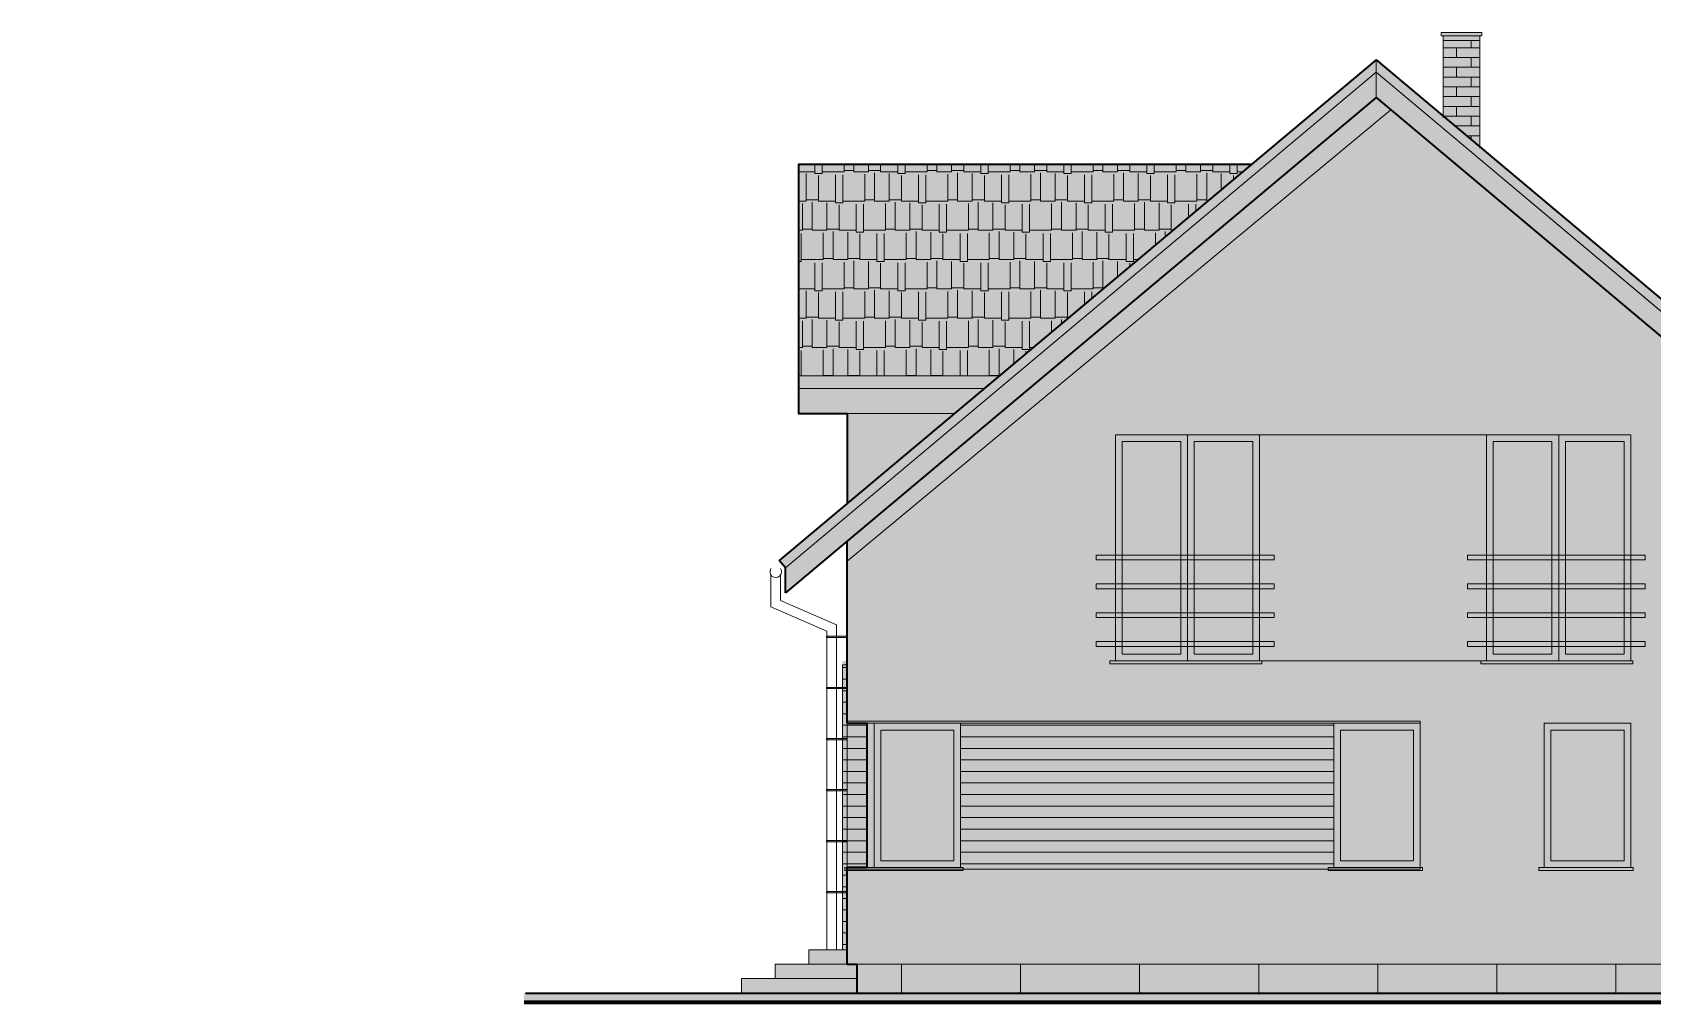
# Model space of a CAD drawing. Header units: millimetres. Extents: x -13512 to 19537, y -6523 to 6166.
# Drawn here: x -2761 to -1076, y -3096 to -2087 of the extents above; entities that cross this region are included whole.
import ezdxf

# ---------------------------------------------------------------- set-up
doc = ezdxf.new("R2010")
doc.units = ezdxf.units.MM
doc.layers.get('0').update_dxf_attribs({"lineweight": 0})
for name, color, linetype, lineweight in [('A-ELEWACJA CIENKA', 11, 'Continuous', 13), ('A-murowane', 3, 'Continuous', 35), ('A-RYS ELEWACJI', 30, 'Continuous', 35), ('A-wykończenie', 4, 'Continuous', 5), ('B-CEGŁA ale dr', 34, 'Continuous', 0), ('B-CIENIE', 251, 'Continuous', 0), ('B-DACHÓWKA', 250, 'Continuous', 0), ('B-DREWNO', 32, 'Continuous', 0), ('B-materiały', 9, 'Continuous', 0), ('B-STOLARKA OKIENNA', 32, 'Continuous', 0), ('B-SZKŁO', 153, 'Continuous', 0), ('C-DACH CIENKA', 191, 'Continuous', 0)]:
    doc.layers.add(name, color=color, linetype=linetype, lineweight=lineweight)
doc.layers.add('B-BIAŁY ELEM', color=7, linetype='Continuous', lineweight=0, true_color=0xf0f0f0)
pattern_1 = [(0, (0, 0), (0, 12), [])]

# ---------------------------------------------------------------- blocks, each defined once
blk = doc.blocks.new('A$C3A4D36EB')
for p, q in [((69.3, 389.8), (69.3, 363.2)), ((79.3, 389.8), (79.3, 356.6)), ((69.3, 363.2), (11, 337.9)), ((79.3, 356.6), (21, 331.3)), ((11, 337.9), (11, 0)), ((21, 331.3), (21, 0))]:
    blk.add_line(p, q)
blk.add_arc((74.3, 393.1), 6, 145.1857, 33.4096)
blk = doc.blocks.new('A$C59963C6C')
for points in [[(0, 105), (-20, 105), (-20, 110), (0, 110), (90, 110), (165, 110), (165, 105), (90, 105)], [(0, 75), (-20, 75), (-20, 80), (0, 80), (90, 80), (165, 80), (165, 75), (90, 75)], [(0, 45), (-20, 45), (-20, 50), (0, 50), (90, 50), (165, 50), (165, 45), (90, 45)], [(0, 15), (-20, 15), (-20, 20), (0, 20), (90, 20), (165, 20), (165, 15), (90, 15)]]:
    blk.add_lwpolyline(points, close=True)

msp = doc.modelspace()

# ---------------------------------------------------------------- hatches: boundary and pattern name
at = {"layer": 'A-ELEWACJA CIENKA', "lineweight": 9}
h = msp.add_hatch(dxfattribs=at)
h.set_pattern_fill('AR-BRSTD', color=256, scale=0.15)
h.paths.add_polyline_path([(-1255.9, -2095.8), (-1293.9, -2095.8), (-1293.9, -2174.5), (-1255.9, -2206.4)])
at = {"layer": 'A-ELEWACJA CIENKA'}
h = msp.add_hatch(dxfattribs=at)
h.set_pattern_fill('AR-RSHKE', color=256, scale=0.1)
h.set_pattern_definition([(0, (-8189.656, -190.132), (64.77, 30.48), [15.24, -12.7, 17.78, -7.62, 22.86, -10.16]), (0, (-8174.416, -188.862), (64.77, 30.48), [12.7, -48.26, 10.16, -15.24]), (0, (-8143.936, -192.037), (64.77, 30.48), [7.62, -78.74]), (90, (-8189.656, -190.132), (-21.59, 30.48), [29.21, -92.71]), (90, (-8174.416, -190.132), (-21.59, 30.48), [28.575, -93.345]), (90, (-8161.716, -190.132), (-21.59, 30.48), [26.67, -95.25]), (90, (-8143.936, -192.037), (-21.59, 30.48), [29.21, -92.71]), (90, (-8136.316, -192.037), (-21.59, 30.48), [29.21, -92.71]), (90, (-8113.456, -190.132), (-21.59, 30.48), [27.94, -93.98])])
h.paths.add_polyline_path([(-1751.5, -2441.2), (-1493.7, -2224.9), (-1964.4, -2224.9), (-1964.4, -2444.7), (-1755.7, -2444.7)])
at = {"layer": 'A-ELEWACJA CIENKA', "true_color": 0xc7c8ca}
h = msp.add_hatch(color=9, dxfattribs=at)
h.dxf.hatch_style = 1
h.paths.add_polyline_path([(-1248.8, -2505.9), (-1484.8, -2505.9), (-1484.8, -2630.9), (-1469.8, -2630.9), (-1469.8, -2635.9), (-1484.8, -2635.9), (-1484.8, -2660.9), (-1469.8, -2660.9), (-1469.8, -2665.9), (-1484.8, -2665.9), (-1484.8, -2690.9), (-1469.8, -2690.9), (-1469.8, -2695.9), (-1484.8, -2695.9), (-1484.8, -2720.9), (-1469.8, -2720.9), (-1469.8, -2725.9), (-1484.8, -2725.9), (-1484.8, -2740.9), (-1248.8, -2740.9), (-1248.8, -2725.9), (-1268.8, -2725.9), (-1268.8, -2720.9), (-1248.8, -2720.9), (-1248.8, -2695.9), (-1268.8, -2695.9), (-1268.8, -2690.9), (-1248.8, -2690.9), (-1248.8, -2665.9), (-1268.8, -2665.9), (-1268.8, -2660.9), (-1248.8, -2660.9), (-1248.8, -2635.9), (-1268.8, -2635.9), (-1268.8, -2630.9), (-1248.8, -2630.9)])
at = {"layer": 'A-ELEWACJA CIENKA', "true_color": 0x000000}
h = msp.add_hatch(color=18, dxfattribs=at)
h.dxf.hatch_style = 1
h.paths.add_polyline_path([(-1935.4, -2716.7), (-1913.8, -2716.7), (-1913.8, -2715.4), (-1935.4, -2715.4)])
at = {"layer": 'A-ELEWACJA CIENKA', "transparency": 33554643}
h = msp.add_hatch(dxfattribs=at)
h.set_pattern_fill('_USER', color=256, scale=12, pattern_type=0)
h.set_pattern_definition(pattern_1)
h.paths.add_polyline_path([(-1913.8, -2745.2), (-1918.8, -2745.2), (-1918.8, -3041.4), (-1913.8, -3041.4)])
at = {"layer": 'A-ELEWACJA CIENKA', "true_color": 0x3b3b3b}
h = msp.add_hatch(color=250, dxfattribs=at)
h.dxf.hatch_style = 1
h.paths.add_polyline_path([(-1542.3, -2740.9), (-1640.6, -2740.9), (-1640.6, -2743.9), (-1482.6, -2743.9), (-1482.6, -2740.9)])
h = msp.add_hatch(color=250, dxfattribs=at)
h.dxf.hatch_style = 1
h.paths.add_polyline_path([(-1156.3, -2740.9), (-1254.6, -2740.9), (-1254.6, -2743.9), (-1096.6, -2743.9), (-1096.6, -2740.9)])
at = {"layer": 'A-ELEWACJA CIENKA', "true_color": 0x000000}
h = msp.add_hatch(color=18, dxfattribs=at)
h.dxf.hatch_style = 1
h.paths.add_polyline_path([(-1935.3, -2769.8), (-1913.8, -2769.8), (-1913.8, -2768.6), (-1935.3, -2768.6)])
at = {"layer": 'A-ELEWACJA CIENKA', "transparency": 33554643}
h = msp.add_hatch(dxfattribs=at)
h.set_pattern_fill('_USER', color=256, scale=12, pattern_type=0)
h.set_pattern_definition(pattern_1)
h.paths.add_polyline_path([(-1317.8, -3009.4), (-1317.8, -2955.9), (-1407.8, -2955.9), (-1407.8, -2805.9), (-1913.8, -2804.1), (-1913.8, -2955.9), (-1893.5, -2955.9), (-1893.5, -2805.9), (-1795.8, -2805.9), (-1795.8, -2955.9), (-1913.8, -2958.9), (-1913.8, -2963.7), (-1317.8, -2963.7)])
at = {"layer": 'A-ELEWACJA CIENKA', "true_color": 0x000000}
h = msp.add_hatch(color=18, dxfattribs=at)
h.dxf.hatch_style = 1
h.paths.add_polyline_path([(-1935.3, -2823), (-1913.8, -2823), (-1913.8, -2821.7), (-1935.3, -2821.7)])
h = msp.add_hatch(color=18, dxfattribs=at)
h.dxf.hatch_style = 1
h.paths.add_polyline_path([(-1935.3, -2876.1), (-1913.8, -2876.1), (-1913.8, -2874.8), (-1935.3, -2874.8)])
h = msp.add_hatch(color=18, dxfattribs=at)
h.dxf.hatch_style = 1
h.paths.add_polyline_path([(-1935.3, -2929.1), (-1913.8, -2929.1), (-1913.8, -2927.8), (-1935.3, -2927.8)])
at = {"layer": 'A-ELEWACJA CIENKA', "true_color": 0x3b3b3b}
h = msp.add_hatch(color=250, dxfattribs=at)
h.dxf.hatch_style = 1
h.paths.add_polyline_path([(-1793.3, -2955.9), (-1916.2, -2955.9), (-1916.2, -2958.9), (-1793.3, -2958.9)])
h = msp.add_hatch(color=250, dxfattribs=at)
h.dxf.hatch_style = 1
h.paths.add_polyline_path([(-1315.3, -2955.9), (-1413.6, -2955.9), (-1413.6, -2958.9), (-1315.3, -2958.9)])
h = msp.add_hatch(color=250, dxfattribs=at)
h.dxf.hatch_style = 1
h.paths.add_polyline_path([(-1096.3, -2955.9), (-1194.6, -2955.9), (-1194.6, -2958.9), (-1096.3, -2958.9)])
at = {"layer": 'A-ELEWACJA CIENKA', "true_color": 0x000000}
h = msp.add_hatch(color=18, dxfattribs=at)
h.dxf.hatch_style = 1
h.paths.add_polyline_path([(-1935.3, -2982.1), (-1913.8, -2982.1), (-1913.8, -2980.9), (-1935.3, -2980.9)])
at = {"layer": 'A-ELEWACJA CIENKA'}
h = msp.add_hatch(dxfattribs=at)
h.set_pattern_fill('LINE', color=256, scale=39, angle=90)
h.paths.add_polyline_path([(-1903.8, -3056.4), (-1903.8, -3086.4), (-1058.8, -3086.4), (-1058.8, -3071.4), (-1023.8, -3071.4), (-1023.8, -3056.4)])
h.paths.add_polyline_path([(-823.8, -3056.4), (-838.8, -3056.4), (-838.8, -3086.4), (-823.8, -3086.4)])
at = {"layer": 'A-murowane'}
h = msp.add_hatch(color=256, dxfattribs=at)
h.dxf.hatch_style = 1
h.paths.add_polyline_path([(-1070.3, -2741.5), (-808.4, -2741.5), (-808.4, -2745), (-1070.3, -2745)])
h.paths.add_polyline_path([(-1464.3, -2741.7), (-1070.3, -2741.5), (-1070.3, -2745), (-1464.3, -2745)])
h.paths.add_polyline_path([(-1918.8, -2741), (-1464.3, -2741), (-1464.3, -2745), (-1918.8, -2745)])
at = {"layer": 'B-BIAŁY ELEM', "transparency": 33554687}
h = msp.add_hatch(color=256, dxfattribs=at)
h.dxf.hatch_style = 1
h.paths.add_polyline_path([(-1348.4, -2167.9), (-1913.8, -2637.3), (-1913.8, -3056.4), (-1317.8, -3056.4), (-1317.8, -2955.9), (-1315.3, -2955.9), (-1315.3, -2958.9), (-1317.8, -2958.9), (-1317.8, -3056.4), (-1913.8, -3056.4), (-1913.8, -2958.9), (-1913.8, -3056.4), (-988.8, -3056.4), (-988.8, -3041.4), (-983.4, -3041.4), (-968.8, -3041.4), (-968.8, -2805.9), (-858.8, -2805.9), (-858.8, -3041.4), (-838.8, -3041.4), (-838.8, -3056.4), (-813.8, -3056.4), (-813.8, -2982.1), (-813.8, -2982.1), (-813.8, -2980.9), (-813.8, -2929.1), (-813.8, -2929.1), (-813.8, -2927.8), (-813.8, -2876.1), (-813.8, -2876.1), (-813.8, -2874.8), (-813.8, -2823), (-813.8, -2823), (-813.8, -2821.7), (-813.8, -2769.8), (-813.8, -2769.8), (-813.8, -2768.6), (-813.8, -2716.7), (-814, -2716.7), (-814, -2715.4), (-814, -2616.5)])
h = msp.add_hatch(color=256, dxfattribs=at)
h.dxf.hatch_style = 1
h.paths.add_polyline_path([(-1802.3, -2483.8), (-1913.8, -2483.8), (-1913.8, -2577.3)])
at = {"layer": 'B-CEGŁA ale dr'}
h = msp.add_hatch(color=256, dxfattribs=at)
h.dxf.hatch_style = 1
h.paths.add_polyline_path([(-1913.8, -2745.2), (-1918.8, -2745.2), (-1918.8, -3041.4), (-1913.8, -3041.4)])
h = msp.add_hatch(color=256, dxfattribs=at)
h.dxf.hatch_style = 1
h.paths.add_polyline_path([(-1795.8, -2805.9), (-1407.8, -2805.9), (-1407.8, -2955.9), (-1317.8, -2955.9), (-1317.8, -2959), (-1913.8, -2959), (-1913.8, -2955.9), (-1795.8, -2955.9)])
h = msp.add_hatch(color=256, dxfattribs=at)
h.dxf.hatch_style = 1
h.paths.add_polyline_path([(-1913.8, -2805.9), (-1893.5, -2805.9), (-1893.5, -2955.9), (-1913.8, -2955.9)])
at = {"layer": 'B-CIENIE', "transparency": 33554503}
h = msp.add_hatch(color=0, dxfattribs=at)
h.dxf.hatch_style = 1
h.paths.add_polyline_path([(-1363.8, -2155), (-1348.4, -2167.9), (-1913.8, -2637.3), (-1913.8, -2616.5)])
h = msp.add_hatch(color=0, dxfattribs=at)
h.dxf.hatch_style = 1
h.paths.add_polyline_path([(-1484.8, -2505.9), (-1635.5, -2505.9), (-1635.5, -2740.9), (-1621.6, -2740.9), (-1621.6, -2519.8), (-1484.8, -2519.8)])
at = {"layer": 'B-CIENIE', "transparency": 33554472}
h = msp.add_hatch(color=0, dxfattribs=at)
h.dxf.hatch_style = 1
h.paths.add_polyline_path([(-1248.8, -2505.9), (-1484.8, -2505.9), (-1484.8, -2740.9), (-1482.1, -2740.9), (-1482.1, -2509.3), (-1248.8, -2509.3)])
at = {"layer": 'B-CIENIE', "transparency": 33554503}
h = msp.add_hatch(color=0, dxfattribs=at)
h.dxf.hatch_style = 1
h.paths.add_polyline_path([(-1098.8, -2505.9), (-1249.5, -2505.9), (-1249.5, -2740.9), (-1235.6, -2740.9), (-1235.6, -2519.8), (-1098.8, -2519.8)])
h = msp.add_hatch(color=0, dxfattribs=at)
h.dxf.hatch_style = 1
h.paths.add_polyline_path([(-1627.8, -2512.9), (-1566.8, -2512.9), (-1566.8, -2517.5), (-1624.9, -2517.5), (-1624.9, -2733.9), (-1627.8, -2733.9)])
h = msp.add_hatch(color=0, dxfattribs=at)
h.dxf.hatch_style = 1
h.paths.add_polyline_path([(-1552.8, -2512.9), (-1491.8, -2512.9), (-1491.8, -2517.5), (-1549.9, -2517.5), (-1549.9, -2733.9), (-1552.8, -2733.9)])
h = msp.add_hatch(color=0, dxfattribs=at)
h.dxf.hatch_style = 1
h.paths.add_polyline_path([(-1241.6, -2512.9), (-1180.5, -2512.9), (-1180.5, -2517.5), (-1238.6, -2517.5), (-1238.6, -2733.9), (-1241.6, -2733.9)])
h = msp.add_hatch(color=0, dxfattribs=at)
h.dxf.hatch_style = 1
h.paths.add_polyline_path([(-1166.8, -2512.9), (-1105.8, -2512.9), (-1105.8, -2517.5), (-1163.9, -2517.5), (-1163.9, -2733.9), (-1166.8, -2733.9)])
h = msp.add_hatch(color=0, dxfattribs=at)
h.dxf.hatch_style = 1
h.paths.add_polyline_path([(-1893.4, -2805.9), (-1913.9, -2805.9), (-1913.9, -2955.9), (-1893.4, -2955.9)])
h = msp.add_hatch(color=0, dxfattribs=at)
h.dxf.hatch_style = 1
h.paths.add_polyline_path([(-1795.3, -2805.9), (-1895.7, -2805.9), (-1895.7, -2955.9), (-1895.3, -2955.9), (-1895.3, -2819.8), (-1795.3, -2819.8)])
h = msp.add_hatch(color=0, dxfattribs=at)
h.dxf.hatch_style = 1
h.paths.add_polyline_path([(-1879.3, -2812.9), (-1803.3, -2812.9), (-1803.3, -2817.5), (-1876.3, -2817.5), (-1876.3, -2948.9), (-1879.3, -2948.9)])
h = msp.add_hatch(color=0, dxfattribs=at)
h.dxf.hatch_style = 1
h.paths.add_polyline_path([(-1317, -2806.1), (-1407.7, -2806.1), (-1407.7, -2955.9), (-1393.8, -2955.9), (-1393.8, -2820), (-1317, -2820)])
h = msp.add_hatch(color=0, dxfattribs=at)
h.dxf.hatch_style = 1
h.paths.add_polyline_path([(-1401.3, -2812.9), (-1325.3, -2812.9), (-1325.3, -2817.5), (-1398.3, -2817.5), (-1398.3, -2948.9), (-1401.3, -2948.9)])
h = msp.add_hatch(color=0, dxfattribs=at)
h.dxf.hatch_style = 1
h.paths.add_polyline_path([(-1098.8, -2805.9), (-1189.5, -2805.9), (-1189.5, -2955.9), (-1175.6, -2955.9), (-1175.6, -2819.8), (-1098.8, -2819.8)])
h = msp.add_hatch(color=0, dxfattribs=at)
h.dxf.hatch_style = 1
h.paths.add_polyline_path([(-1182.3, -2812.9), (-1106.3, -2812.9), (-1106.3, -2817.5), (-1179.3, -2817.5), (-1179.3, -2948.9), (-1182.3, -2948.9)])
at = {"layer": 'B-CIENIE', "true_color": 0x000000, "transparency": 33554666}
h = msp.add_hatch(color=18, dxfattribs=at)
h.dxf.hatch_style = 1
h.paths.add_polyline_path([(-1903.8, -3056.4), (-1438.4, -3056.4), (-1438.4, -3061.9), (-1903.8, -3061.9)])
h = msp.add_hatch(color=18, dxfattribs=at)
h.dxf.hatch_style = 1
h.paths.add_polyline_path([(-1023.8, -3061.9), (-1023.8, -3056.4), (-1439.4, -3056.4), (-1439.4, -3061.9)])
at = {"layer": 'B-DACHÓWKA', "transparency": 33554636}
h = msp.add_hatch(color=256, dxfattribs=at)
h.dxf.hatch_style = 1
h.paths.add_polyline_path([(-1978, -2644.3), (-1978, -2670.4), (-1363.8, -2155), (-1363.8, -2128.9)])
h.paths.add_polyline_path([(-1363.8, -2128.9), (-1363.8, -2115.8), (-1984.4, -2636.6), (-1978, -2644.3)])
h = msp.add_hatch(color=256, dxfattribs=at)
h.dxf.hatch_style = 1
h.paths.add_polyline_path([(-1363.8, -2128.9), (-1363.8, -2155), (-749.6, -2670.4), (-749.6, -2644.3)])
h.paths.add_polyline_path([(-749.6, -2644.3), (-743.2, -2636.6), (-1363.8, -2115.8), (-1363.8, -2128.9)])
h = msp.add_hatch(color=256, dxfattribs=at)
h.dxf.hatch_style = 1
h.paths.add_polyline_path([(-1493.7, -2224.9), (-1964.4, -2224.9), (-1964.4, -2444.7), (-1755.7, -2444.7)])
h = msp.add_hatch(color=256, dxfattribs=at)
h.dxf.hatch_style = 1
h.paths.add_polyline_path([(-1771.2, -2457.7), (-1964.4, -2457.7), (-1964.4, -2483.8), (-1913.8, -2483.8), (-1802.3, -2483.8)])
h.paths.add_polyline_path([(-1755.7, -2444.7), (-1964.4, -2444.7), (-1964.4, -2457.7), (-1771.2, -2457.7)])
h = msp.add_hatch(color=256, dxfattribs=at)
h.dxf.hatch_style = 1
h.paths.add_polyline_path([(-1903.8, -3071.4), (-1988.8, -3071.4), (-2023.8, -3071.4), (-2023.8, -3086.4), (-1903.8, -3086.4)])
h.paths.add_polyline_path([(-1903.8, -3056.4), (-1913.8, -3056.4), (-1953.8, -3056.4), (-1988.8, -3056.4), (-1988.8, -3071.4), (-1903.8, -3071.4)])
h.paths.add_polyline_path([(-1913.8, -3041.4), (-1953.8, -3041.4), (-1953.8, -3056.4), (-1913.8, -3056.4)])
h = msp.add_hatch(color=256, dxfattribs=at)
h.dxf.hatch_style = 1
h.paths.add_polyline_path([(-1058.8, -3071.4), (-1023.8, -3071.4), (-1023.8, -3056.4), (-1903.8, -3056.4), (-1903.8, -3086.4), (-1058.8, -3086.4)])
at = {"layer": 'B-DREWNO'}
h = msp.add_hatch(color=256, dxfattribs=at)
h.dxf.hatch_style = 1
h.paths.add_polyline_path([(-1255.9, -2095.8), (-1293.9, -2095.8), (-1293.9, -2174.5), (-1255.9, -2206.4)])
h.paths.add_polyline_path([(-1255.9, -2090.8), (-1293.9, -2090.8), (-1293.9, -2095.8), (-1255.9, -2095.8)])
h.paths.add_polyline_path([(-1253.9, -2087.4), (-1295.9, -2087.4), (-1295.9, -2090.8), (-1253.9, -2090.8)])
at = {"layer": 'B-materiały'}
h = msp.add_hatch(dxfattribs=at)
h.set_pattern_fill('AR-HBONE', color=256, scale=0.1)
h.set_pattern_definition([(45, (-5057.674, -190.132), (1e-15, 14.36841), [30.48, -10.16]), (135, (-5050.49, -182.948), (1e-15, 14.36841), [30.48, -10.16])])
h.paths.add_polyline_path([(-2249.8, -3096.4), (-377.1, -3096.4), (-377.1, -3086.4), (-2249.8, -3086.4)])
at = {"layer": 'B-STOLARKA OKIENNA', "transparency": 33554628}
h = msp.add_hatch(color=256, dxfattribs=at)
h.dxf.hatch_style = 1
h.paths.add_polyline_path([(-1559.8, -2505.9), (-1634.8, -2505.9), (-1634.8, -2740.9), (-1559.8, -2740.9)])
h.paths.add_polyline_path([(-1627.8, -2733.9), (-1627.8, -2512.9), (-1566.8, -2512.9), (-1566.8, -2733.9)], flags=16)
h.paths.add_polyline_path([(-1484.8, -2505.9), (-1559.8, -2505.9), (-1559.8, -2740.9), (-1484.8, -2740.9)])
h.paths.add_polyline_path([(-1552.8, -2733.9), (-1552.8, -2512.9), (-1491.8, -2512.9), (-1491.8, -2733.9)], flags=16)
h = msp.add_hatch(color=256, dxfattribs=at)
h.dxf.hatch_style = 1
h.paths.add_polyline_path([(-1173.8, -2505.9), (-1248.8, -2505.9), (-1248.8, -2740.9), (-1173.8, -2740.9)])
h.paths.add_polyline_path([(-1241.8, -2733.9), (-1241.8, -2512.9), (-1180.8, -2512.9), (-1180.8, -2733.9)], flags=16)
h = msp.add_hatch(color=256, dxfattribs=at)
h.dxf.hatch_style = 1
h.paths.add_polyline_path([(-1098.8, -2505.9), (-1173.8, -2505.9), (-1173.8, -2740.9), (-1098.8, -2740.9)])
h.paths.add_polyline_path([(-1166.8, -2733.9), (-1166.8, -2512.9), (-1105.8, -2512.9), (-1105.8, -2733.9)], flags=16)
h = msp.add_hatch(color=256, dxfattribs=at)
h.dxf.hatch_style = 1
h.paths.add_polyline_path([(-1795.8, -2805.9), (-1885.8, -2805.9), (-1885.8, -2955.9), (-1795.8, -2955.9)])
h.paths.add_polyline_path([(-1802.8, -2948.9), (-1878.8, -2948.9), (-1878.8, -2812.9), (-1802.8, -2812.9)], flags=16)
h.paths.add_polyline_path([(-1317.8, -2955.9), (-1317.8, -2805.9), (-1407.8, -2805.9), (-1407.8, -2955.9)])
h.paths.add_polyline_path([(-1400.8, -2948.9), (-1400.8, -2812.9), (-1324.8, -2812.9), (-1324.8, -2948.9)], flags=16)
h.paths.add_polyline_path([(-6812.4, -2955.9), (-6722.4, -2955.9), (-6722.4, -2805.9), (-6812.4, -2805.9)])
h.paths.add_polyline_path([(-6805.4, -2812.9), (-6729.4, -2812.9), (-6729.4, -2948.9), (-6805.4, -2948.9)], flags=16)
h = msp.add_hatch(color=256, dxfattribs=at)
h.dxf.hatch_style = 1
h.paths.add_polyline_path([(-1893.5, -2955.9), (-1885.8, -2955.9), (-1885.8, -2805.9), (-1893.5, -2805.9)])
h = msp.add_hatch(color=256, dxfattribs=at)
h.dxf.hatch_style = 1
h.paths.add_polyline_path([(-1188.8, -2955.9), (-1098.8, -2955.9), (-1098.8, -2805.9), (-1188.8, -2805.9)])
h.paths.add_polyline_path([(-1181.8, -2812.9), (-1105.8, -2812.9), (-1105.8, -2948.9), (-1181.8, -2948.9)], flags=16)
at = {"layer": 'B-SZKŁO', "transparency": 33554544}
h = msp.add_hatch(color=256, dxfattribs=at)
h.dxf.hatch_style = 1
h.paths.add_polyline_path([(-1566.8, -2512.9), (-1627.8, -2512.9), (-1627.8, -2733.9), (-1566.8, -2733.9)])
h = msp.add_hatch(color=256, dxfattribs=at)
h.dxf.hatch_style = 1
h.paths.add_polyline_path([(-1491.8, -2512.9), (-1552.8, -2512.9), (-1552.8, -2733.9), (-1491.8, -2733.9)])
h = msp.add_hatch(color=256, dxfattribs=at)
h.dxf.hatch_style = 1
h.paths.add_polyline_path([(-1180.8, -2512.9), (-1241.8, -2512.9), (-1241.8, -2733.9), (-1180.8, -2733.9)])
h = msp.add_hatch(color=256, dxfattribs=at)
h.dxf.hatch_style = 1
h.paths.add_polyline_path([(-1105.8, -2512.9), (-1166.8, -2512.9), (-1166.8, -2733.9), (-1105.8, -2733.9)])
h = msp.add_hatch(color=256, dxfattribs=at)
h.dxf.hatch_style = 1
h.paths.add_polyline_path([(-1802.8, -2948.9), (-1878.8, -2948.9), (-1878.8, -2812.9), (-1802.8, -2812.9)])
h = msp.add_hatch(color=256, dxfattribs=at)
h.dxf.hatch_style = 1
h.paths.add_polyline_path([(-1324.8, -2948.9), (-1400.8, -2948.9), (-1400.8, -2812.9), (-1324.8, -2812.9)])
h = msp.add_hatch(color=256, dxfattribs=at)
h.dxf.hatch_style = 1
h.paths.add_polyline_path([(-1105.8, -2948.9), (-1181.8, -2948.9), (-1181.8, -2812.9), (-1105.8, -2812.9)])

# ---------------------------------------------------------------- linework, layer by layer
at = {"layer": 'A-ELEWACJA CIENKA'}
for p, q in [((-1293.9, -2090.8), (-1255.9, -2090.8)), ((-1293.9, -2095.8), (-1255.9, -2095.8)), ((-1964.4, -2444.7), (-1755.7, -2444.7)), ((-1964.4, -2457.7), (-1770.5, -2457.7)), ((-1913.8, -2483.8), (-1801.7, -2483.8)), ((-1559.8, -2505.9), (-1559.8, -2740.9)), ((-1173.8, -2505.9), (-1173.8, -2740.9)), ((-1913.8, -2805.9), (-1913.8, -2955.9)), ((-1895.8, -2805.9), (-1885.8, -2805.9)), ((-1895.8, -2955.9), (-1885.8, -2955.9)), ((-1953.8, -3056.4), (-1913.8, -3056.4)), ((-1903.8, -3056.4), (-1023.8, -3056.4)), ((-1988.8, -3071.4), (-1903.8, -3071.4))]:
    msp.add_line(p, q, dxfattribs=at)
for points in [[(-1295.9, -2090.8), (-1253.9, -2090.8), (-1253.9, -2087.4), (-1295.9, -2087.4)], [(-1634.8, -2505.9), (-1484.8, -2505.9), (-1484.8, -2740.9), (-1634.8, -2740.9)], [(-1634.8, -2505.9), (-1098.8, -2505.9), (-1098.8, -2740.9), (-1634.8, -2740.9)], [(-1484.8, -2505.9), (-1248.8, -2505.9), (-1248.8, -2740.9), (-1484.8, -2740.9)], [(-1248.8, -2505.9), (-1098.8, -2505.9), (-1098.8, -2740.9), (-1248.8, -2740.9)], [(-1566.8, -2733.9), (-1627.8, -2733.9), (-1627.8, -2512.9), (-1566.8, -2512.9)], [(-1552.8, -2512.9), (-1491.8, -2512.9), (-1491.8, -2733.9), (-1552.8, -2733.9)], [(-1180.8, -2733.9), (-1241.8, -2733.9), (-1241.8, -2512.9), (-1180.8, -2512.9)], [(-1166.8, -2512.9), (-1105.8, -2512.9), (-1105.8, -2733.9), (-1166.8, -2733.9)], [(-1913.8, -2805.9), (-1893.5, -2805.9), (-1893.5, -2955.9), (-1913.8, -2955.9)], [(-1885.8, -2805.9), (-1795.8, -2805.9), (-1795.8, -2955.9), (-1885.8, -2955.9)], [(-1878.8, -2812.9), (-1802.8, -2812.9), (-1802.8, -2948.9), (-1878.8, -2948.9)], [(-1407.8, -2805.9), (-1317.8, -2805.9), (-1317.8, -2955.9), (-1407.8, -2955.9)], [(-1400.8, -2812.9), (-1324.8, -2812.9), (-1324.8, -2948.9), (-1400.8, -2948.9)], [(-1188.8, -2805.9), (-1098.8, -2805.9), (-1098.8, -2955.9), (-1188.8, -2955.9)], [(-1181.8, -2812.9), (-1105.8, -2812.9), (-1105.8, -2948.9), (-1181.8, -2948.9)]]:
    msp.add_lwpolyline(points, close=True, dxfattribs=at)
for points in [[(-1293.9, -2175.9), (-1293.9, -2090.8)], [(-1255.9, -2090.8), (-1255.9, -2207.7)], [(-1913.8, -2745.2), (-1913.8, -2745.2), (-1918.8, -2745.2), (-1918.8, -3041.4), (-1913.8, -3041.4), (-1913.8, -2745.2)], [(-1795.8, -2957.6), (-1317.8, -2957.6), (-1317.8, -2805.9), (-1317.8, -2805.9), (-1317.8, -2803.8), (-1913.8, -2803.8), (-1913.8, -2955.9), (-1893.5, -2955.9), (-1893.5, -2805.9), (-1795.8, -2805.9)], [(-1795.8, -2805.9), (-1407.8, -2805.9), (-1407.8, -2955.9), (-1317.8, -2955.9), (-1317.8, -2957.6), (-1913.8, -2957.6), (-1913.8, -2955.9), (-1795.8, -2955.9), (-1795.8, -2805.9), (-1913.8, -2805.9)], [(-1913.8, -3041.4), (-1953.8, -3041.4), (-1953.8, -3056.4), (-1988.8, -3056.4), (-1988.8, -3071.4), (-2023.8, -3071.4), (-2023.8, -3086.4)]]:
    msp.add_lwpolyline(points, dxfattribs=at)
at = {"layer": 'A-ELEWACJA CIENKA', "color": 18, "true_color": 0x000000}
for points in [[(-1935.4, -2716.7), (-1913.8, -2716.7), (-1913.8, -2715.4), (-1935.4, -2715.4)], [(-1935.3, -2769.8), (-1913.8, -2769.8), (-1913.8, -2768.6), (-1935.3, -2768.6)], [(-1935.3, -2823), (-1913.8, -2823), (-1913.8, -2821.7), (-1935.3, -2821.7)], [(-1935.3, -2876.1), (-1913.8, -2876.1), (-1913.8, -2874.8), (-1935.3, -2874.8)], [(-1935.3, -2929.1), (-1913.8, -2929.1), (-1913.8, -2927.8), (-1935.3, -2927.8)], [(-1935.3, -2982.1), (-1913.8, -2982.1), (-1913.8, -2980.9), (-1935.3, -2980.9)]]:
    msp.add_lwpolyline(points, close=True, dxfattribs=at)
at = {"layer": 'A-ELEWACJA CIENKA', "color": 252}
for points in [[(-1542.3, -2740.9), (-1640.6, -2740.9), (-1640.6, -2743.9), (-1482.6, -2743.9), (-1482.6, -2740.9), (-1542.3, -2740.9)], [(-1156.3, -2740.9), (-1254.6, -2740.9), (-1254.6, -2743.9), (-1096.6, -2743.9), (-1096.6, -2740.9), (-1156.3, -2740.9)], [(-1315.3, -2955.9), (-1413.6, -2955.9), (-1413.6, -2958.9), (-1315.3, -2958.9), (-1315.3, -2955.9), (-1315.3, -2955.9)], [(-1096.3, -2955.9), (-1194.6, -2955.9), (-1194.6, -2958.9), (-1096.3, -2958.9), (-1096.3, -2955.9), (-1096.3, -2955.9)]]:
    msp.add_lwpolyline(points, dxfattribs=at)
at = {"layer": 'A-ELEWACJA CIENKA', "color": 250, "true_color": 0x3b3b3b}
msp.add_lwpolyline([(-1793.3, -2955.9), (-1916.2, -2955.9), (-1916.2, -2958.9), (-1793.3, -2958.9), (-1793.3, -2955.9), (-1793.3, -2955.9)], dxfattribs=at)
at = {"layer": 'A-RYS ELEWACJI'}
for p, q in [((-1363.8, -2115.8), (-1984.4, -2636.6)), ((-1363.8, -2115.8), (-743.1, -2636.6)), ((-1363.8, -2155), (-1978, -2670.4)), ((-1363.8, -2155), (-749.6, -2670.4)), ((-1913.8, -2805.9), (-1913.8, -2616.5)), ((-1978, -2644.3), (-1984.4, -2636.6)), ((-1978, -2670.4), (-1978, -2644.3)), ((-1913.8, -3056.4), (-1913.8, -2955.9)), ((-2248.2, -3086.4), (-376.2, -3086.4))]:
    msp.add_line(p, q, dxfattribs=at)
for points in [[(-1492.2, -2224.9), (-1964.4, -2224.9), (-1964.4, -2483.8), (-1913.8, -2483.8), (-1913.8, -2577.5)], [(-1913.8, -2805.9), (-1893.5, -2805.9), (-1893.5, -2955.9), (-1913.8, -2955.9)], [(-1913.8, -3056.4), (-1903.8, -3056.4), (-1903.8, -3086.4)]]:
    msp.add_lwpolyline(points, dxfattribs=at)
at = {"layer": 'A-wykończenie'}
msp.add_line((-1903.8, -3056.4), (-1903.8, -3074.4), dxfattribs=at)
at = {"layer": 'A-wykończenie', "lineweight": 120}
msp.add_line((-376.2, -3096.4), (-2249.8, -3096.4), dxfattribs=at)
at = {"layer": 'B-CEGŁA ale dr'}
msp.add_line((-1363.8, -2155), (-1363.8, -2115.8), dxfattribs=at)
at = {"layer": 'B-CIENIE', "color": 0, "transparency": 33554503}
msp.add_lwpolyline([(-1363.8, -2155), (-1913.8, -2616.5), (-1913.8, -2637.3), (-1348.4, -2167.9), (-1363.8, -2155)], dxfattribs=at)
at = {"layer": 'B-materiały'}
for points in [[(-1363.8, -2115.8), (-1363.8, -2128.9), (-1978, -2644.3), (-1984.4, -2636.6), (-1363.8, -2115.8)], [(-1363.8, -2115.8), (-1363.8, -2128.9), (-749.6, -2644.3), (-743.2, -2636.6), (-1363.8, -2115.8)], [(-1363.8, -2128.9), (-1363.8, -2155), (-1978, -2670.4), (-1978, -2644.3), (-1363.8, -2128.9)], [(-1363.8, -2128.9), (-1363.8, -2155), (-749.6, -2670.4), (-749.6, -2644.3), (-1363.8, -2128.9)], [(-1913.8, -2616.5), (-1363.8, -2155), (-813.8, -2616.7), (-813.8, -3056.4), (-838.8, -3056.4), (-838.8, -3041.4), (-858.8, -3041.4), (-858.8, -2805.9), (-968.8, -2805.9), (-968.8, -3041.4), (-983.4, -3041.4), (-988.8, -3041.4), (-988.8, -3056.4), (-1913.8, -3056.4), (-1913.8, -2957.6), (-1317.8, -2957.6), (-1317.8, -2803.7), (-1913.8, -2803.8), (-1913.8, -2616.5)], [(-1634.8, -2505.9), (-1098.8, -2505.9), (-1098.8, -2630.9), (-1083.8, -2630.9), (-1083.8, -2635.9), (-1098.8, -2635.9), (-1098.8, -2660.9), (-1083.8, -2660.9), (-1083.8, -2665.9), (-1098.8, -2665.9), (-1098.8, -2690.9), (-1083.8, -2690.9), (-1083.8, -2695.9), (-1098.8, -2695.9), (-1098.8, -2720.9), (-1083.8, -2720.9), (-1083.8, -2725.9), (-1098.8, -2725.9), (-1098.8, -2740.9), (-1096.6, -2740.9), (-1096.6, -2743.9), (-1254.6, -2743.9), (-1254.6, -2740.9), (-1482.6, -2740.9), (-1482.6, -2743.9), (-1640.6, -2743.9), (-1640.6, -2740.9), (-1634.8, -2740.9), (-1634.8, -2725.9), (-1654.8, -2725.9), (-1654.8, -2720.9), (-1634.8, -2720.9), (-1634.8, -2695.9), (-1654.8, -2695.9), (-1654.8, -2690.9), (-1634.8, -2690.9), (-1634.8, -2665.9), (-1654.8, -2665.9), (-1654.8, -2660.9), (-1634.8, -2660.9), (-1634.8, -2635.9), (-1654.8, -2635.9), (-1654.8, -2630.9), (-1634.8, -2630.9), (-1634.8, -2505.9)]]:
    msp.add_lwpolyline(points, dxfattribs=at)
for points in [[(-1188.8, -2805.9), (-1098.8, -2805.9), (-1098.8, -2955.9), (-1188.8, -2955.9)], [(-1194.6, -2955.9), (-1096.3, -2955.9), (-1096.3, -2958.9), (-1194.6, -2958.9)]]:
    msp.add_lwpolyline(points, close=True, dxfattribs=at)
at = {"layer": 'C-DACH CIENKA'}
for q in [(-1978, -2644.3), (-749.6, -2644.3)]:
    msp.add_line((-1363.8, -2128.9), q, dxfattribs=at)

# ---------------------------------------------------------------- block references
at = {"layer": 'A-ELEWACJA CIENKA', "xscale": -1}
msp.add_blockref('A$C3A4D36EB', (-1913.8, -3041.4), dxfattribs=at)
msp.add_blockref('A$C3A4D36EB', (-1913.8, -3041.4), dxfattribs=at)
at = {"layer": 'A-ELEWACJA CIENKA'}
for p in [(-1634.8, -2740.9), (-1248.8, -2740.9)]:
    msp.add_blockref('A$C59963C6C', p, dxfattribs=at)

doc.saveas('drawing.dxf')
